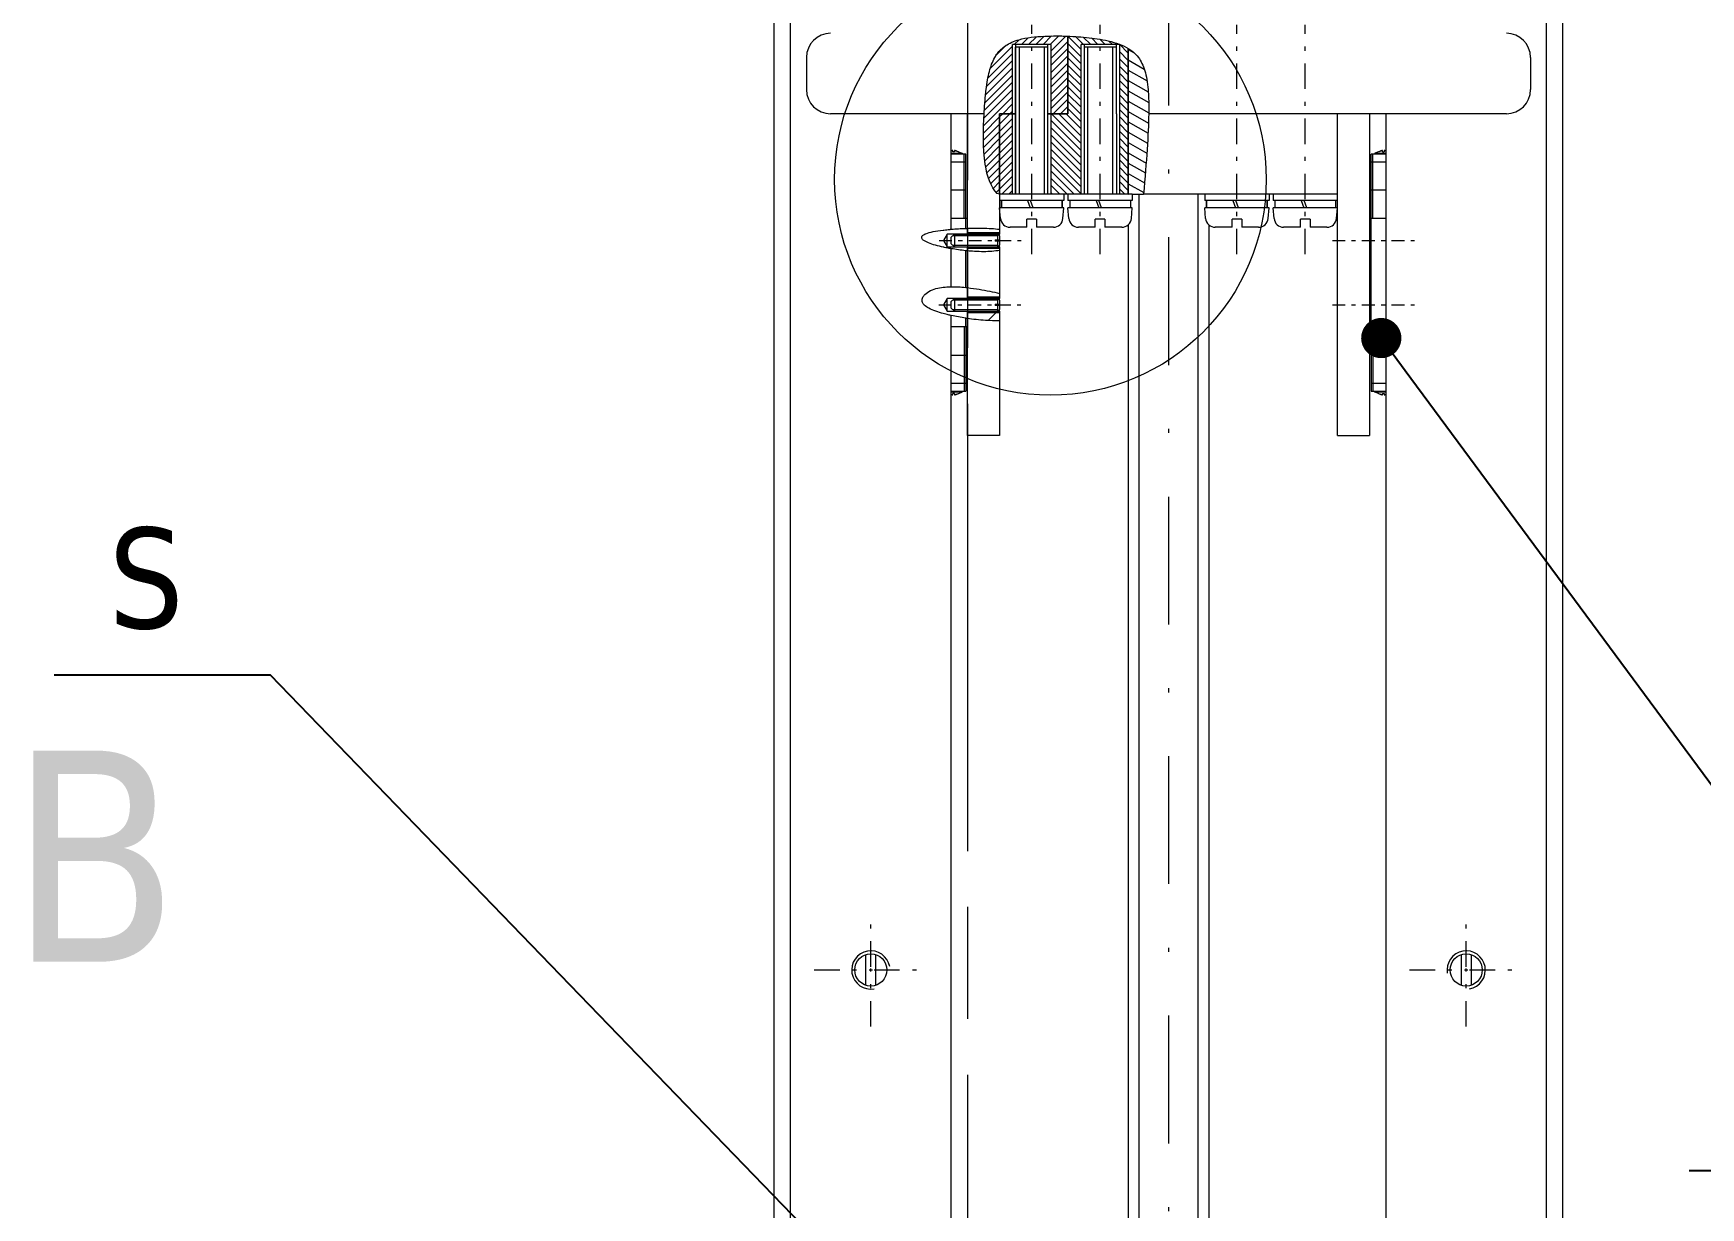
# Model space of a CAD drawing. Header units: millimetres. Extents: x 651 to 8859, y -354 to 894.
# Drawn here: x 2491.29 to 2532.74, y 115.97 to 145.17 of the extents above; entities that cross this region are included whole.
import ezdxf
from ezdxf import colors
from ezdxf.entities.mleader import LeaderData, LeaderLine
from ezdxf.math import Vec2, Vec3

# ---------------------------------------------------------------- set-up
doc = ezdxf.new("R2010")
doc.units = ezdxf.units.MM
doc.linetypes.add('CHAIN', pattern=[0.3543, 0.2362, -0.0295, 0.0591, -0.0295])
doc.linetypes.add('DASHDOT2', pattern=[12.7, 6.35, -3.175, 0, -3.175])
doc.layers.get('0').update_dxf_attribs({"lineweight": 18})
for name, color, linetype, lineweight in [('cienka', 7, 'Continuous', 9), ('Kreskowanie (ISO)', 7, 'Continuous', 9), ('Linia przekroju (ISO)', 7, 'CHAIN', 9), ('Linia przerwania (ISO)', 7, 'Continuous', 9), ('symetria', 7, 'DASHDOT2', 9), ('Widoczne (ISO)', 7, 'Continuous', 18), ('Widoczne wąskie (ISO)', 7, 'Continuous', 9)]:
    doc.layers.add(name, color=color, linetype=linetype, lineweight=lineweight)
doc.styles.get("Standard").update_dxf_attribs({"font": 'tahoma.ttf'})
doc.styles.add('Tekst etykiety (ISO)', font='tahoma.ttf')
doc.dimstyles.new('5', dxfattribs={"dimtxt": 3, "dimasz": 2.5, "dimexe": 0.18, "dimexo": 0.0625, "dimgap": 0.09, "dimtad": 0, "dimtih": 1, "dimtoh": 1, "dimdec": 0, "dimlfac": 5, "dimzin": 0, "dimdsep": 46, "dimtxsty": 'Standard', "dimcen": 0.09, "dimadec": 0, "dimazin": 0, "dimtfac": 1, "dimtdec": 0, "dimtofl": 0, "dimtmove": 0, "dimatfit": 3, "dimfxl": 1, "dimtolj": 1, "dimtzin": 0, "dimarcsym": 0})

# ---------------------------------------------------------------- blocks, each defined once
blk = doc.blocks.new('2dTransPrzekrój1')
at = {"layer": 'Linia przekroju (ISO)', "insert": (729.07, 643.185), "char_height": 5.25, "attachment_point": 7, "style": 'Tekst etykiety (ISO)'}
blk.add_mtext('B', dxfattribs=at)
blk = doc.blocks.new('2dTransPrzekrój3')
at = {"layer": 'Linia przekroju (ISO)', "linetype": 'CHAIN', "ltscale": 47.082718}
blk.add_line((752.897, 757.148), (752.897, 545.89), dxfattribs=at)
blk = doc.blocks.new('*U176')
at = {"layer": 'Widoczne wąskie (ISO)', "color": 0, "linetype": 'DASHDOT2', "ltscale": 0.1, "transparency": 16777216}
blk.add_line((0, -3.58), (0, 2.123), dxfattribs=at)
blk = doc.blocks.new('*U177')
at = {"layer": 'Widoczne wąskie (ISO)', "color": 0, "linetype": 'DASHDOT2', "ltscale": 0.1, "transparency": 16777216}
blk.add_line((0, -3.58), (0, 2.123), dxfattribs=at)
blk = doc.blocks.new('*U178')
at = {"layer": 'Widoczne wąskie (ISO)', "color": 0, "linetype": 'DASHDOT2', "ltscale": 0.1, "transparency": 16777216}
blk.add_line((0, -3.58), (0, 2.123), dxfattribs=at)
blk = doc.blocks.new('*U179')
at = {"layer": 'Widoczne wąskie (ISO)', "color": 0, "linetype": 'DASHDOT2', "ltscale": 0.1, "transparency": 16777216}
blk.add_line((0, -3.58), (0, 2.123), dxfattribs=at)
blk = doc.blocks.new('*U180')
at = {"layer": 'Widoczne wąskie (ISO)', "color": 0, "linetype": 'DASHDOT2', "ltscale": 0.05, "transparency": 16777216}
blk.add_line((-3.537, 0), (-1.498, 0), dxfattribs=at)
blk = doc.blocks.new('*U181')
at = {"layer": 'Widoczne wąskie (ISO)', "color": 0, "linetype": 'DASHDOT2', "ltscale": 0.05, "transparency": 16777216}
blk.add_line((-3.537, 0), (-1.498, 0), dxfattribs=at)
blk = doc.blocks.new('*U182')
at = {"layer": 'Widoczne wąskie (ISO)', "color": 0, "linetype": 'DASHDOT2', "ltscale": 0.05, "transparency": 16777216}
blk.add_line((-3.537, 0), (-1.498, 0), dxfattribs=at)
blk = doc.blocks.new('*U183')
at = {"layer": 'Widoczne wąskie (ISO)', "color": 0, "linetype": 'DASHDOT2', "ltscale": 0.05, "transparency": 16777216}
blk.add_line((-3.537, 0), (-1.498, 0), dxfattribs=at)
blk = doc.blocks.new('_Dot')
at = {"color": 0, "linetype": 'ByBlock', "lineweight": -2}
blk.add_line((-0.5, 0), (-1, 0), dxfattribs=at)
at = {"color": 0, "linetype": 'ByBlock', "const_width": 0.5}
blk.add_lwpolyline([(-0.25, 0, 1), (0.25, 0, 1)], format="xyb", close=True, dxfattribs=at)
blk = doc.blocks.new('*D301')
at = {"layer": 'cienka', "color": 0, "lineweight": -2, "transparency": 16777216}
for p, q in [((2519.575, 206.681), (2569.962, 206.681)), ((2569.782, 204.181), (2569.782, 133.053)), ((2569.782, 58.621), (2569.782, 129.748)), ((2519.574, 56.121), (2569.962, 56.121))]:
    blk.add_line(p, q, dxfattribs=at)
at = {"layer": 'cienka', "color": 0, "transparency": 16777216}
for points in [[(2569.365, 204.181), (2570.198, 204.181), (2569.782, 206.681)], [(2569.365, 58.621), (2570.198, 58.621), (2569.782, 56.121)]]:
    blk.add_solid(points, dxfattribs=at)
at = {"layer": 'Defpoints', "color": 0, "transparency": 16777216}
for p in [(2519.512, 206.681), (2519.512, 56.121), (2569.782, 56.121)]:
    blk.add_point(p, dxfattribs=at)
at = {"layer": 'cienka', "color": 0, "transparency": 16777216, "insert": (2569.782, 131.401), "char_height": 3, "attachment_point": 5}
blk.add_mtext('\\A1;753', dxfattribs=at)
blk = doc.blocks.new('*D303')
at = {"layer": 'cienka', "color": 0, "lineweight": -2, "transparency": 16777216}
for p, q in [((2519.575, 206.681), (2556.664, 206.681)), ((2556.484, 204.181), (2556.484, 158.133)), ((2556.484, 108.781), (2556.484, 154.828)), ((2519.574, 106.281), (2556.664, 106.281))]:
    blk.add_line(p, q, dxfattribs=at)
at = {"layer": 'cienka', "color": 0, "transparency": 16777216}
for points in [[(2556.067, 204.181), (2556.901, 204.181), (2556.484, 206.681)], [(2556.067, 108.781), (2556.901, 108.781), (2556.484, 106.281)]]:
    blk.add_solid(points, dxfattribs=at)
at = {"layer": 'Defpoints', "color": 0, "transparency": 16777216}
for p in [(2519.512, 206.681), (2556.484, 206.681), (2519.512, 106.281)]:
    blk.add_point(p, dxfattribs=at)
at = {"layer": 'cienka', "color": 0, "transparency": 16777216, "insert": (2556.484, 156.481), "char_height": 3, "attachment_point": 5}
blk.add_mtext('\\A1;502', dxfattribs=at)
blk = doc.blocks.new('*U712')
at = {"layer": 'Widoczne wąskie (ISO)', "color": 0, "linetype": 'DASHDOT2', "ltscale": 0.1, "transparency": 16777216}
for p, q in [((0, 0.08164), (0, 1.4082)), ((-1.4082, 0), (-0.08164, 0)), ((0.08164, 0), (1.4082, 0)), ((0, -1.4082), (0, -0.08164))]:
    blk.add_line(p, q, dxfattribs=at)
at = {"layer": 'Widoczne wąskie (ISO)', "color": 0, "linetype": 'Continuous', "ltscale": 0.1, "transparency": 16777216}
for p, q in [((-0.04082, 0), (0.04082, 0)), ((0, -0.04082), (0, 0.04082))]:
    blk.add_line(p, q, dxfattribs=at)
blk = doc.blocks.new('*U714')
at = {"layer": 'Widoczne wąskie (ISO)', "color": 0, "linetype": 'DASHDOT2', "ltscale": 0.1, "transparency": 16777216}
for p, q in [((0, 0.08164), (0, 1.4082)), ((-1.4082, 0), (-0.08164, 0)), ((0.08164, 0), (1.4082, 0)), ((0, -1.4082), (0, -0.08164))]:
    blk.add_line(p, q, dxfattribs=at)
at = {"layer": 'Widoczne wąskie (ISO)', "color": 0, "linetype": 'Continuous', "ltscale": 0.1, "transparency": 16777216}
for p, q in [((-0.04082, 0), (0.04082, 0)), ((0, -0.04082), (0, 0.04082))]:
    blk.add_line(p, q, dxfattribs=at)

msp = doc.modelspace()

# ---------------------------------------------------------------- hatches: boundary and pattern name
at = {"layer": 'cienka'}
h = msp.add_hatch(dxfattribs=at)
h.set_pattern_fill('ANSI31', color=256, scale=0.03, angle=90)
edge = h.paths.add_edge_path()
edge.add_line((2514.672, 107.992), (2514.512, 107.992))
edge.add_line((2514.512, 107.992), (2514.512, 107.42))
edge.add_spline(control_points=[(2514.512, 107.42), (2514.566, 107.433), (2514.619, 107.447), (2514.672, 107.462)], knot_values=[0, 0, 0, 0, 0.082716, 0.082716, 0.082716, 0.082716], degree=3, periodic=0)
edge.add_line((2514.672, 107.462), (2514.672, 107.681))
edge.add_line((2514.672, 107.681), (2514.672, 107.992))
edge = h.paths.add_edge_path(flags=17)
edge.add_spline(control_points=[(2514.512, 109.251), (2514.377, 109.279), (2514.243, 109.304), (2514.112, 109.327)], knot_values=[0.747343, 0.747343, 0.747343, 0.747343, 0.863362, 0.863362, 0.863362, 0.863362], degree=3, periodic=0)
edge.add_spline(control_points=[(2514.112, 109.327), (2514.112, 109.327), (2514.112, 109.327), (2514.112, 109.327), (2514.111, 109.327), (2514.11, 109.327), (2514.108, 109.327), (2514.099, 109.329), (2514.09, 109.33), (2514.064, 109.335), (2514.046, 109.338), (2514.004, 109.344), (2513.979, 109.348), (2513.94, 109.354), (2513.926, 109.356), (2513.912, 109.359)], knot_values=[0.279736, 0.279736, 0.279736, 0.279736, 0.281399, 0.281399, 0.291168, 0.291168, 0.306571, 0.306571, 0.338771, 0.338771, 0.376849, 0.376849, 0.417044, 0.417044, 0.438184, 0.438184, 0.438184, 0.438184], degree=3, periodic=0)
edge.add_spline(control_points=[(2513.912, 109.359), (2513.899, 109.361), (2513.885, 109.362), (2513.872, 109.364)], knot_values=[4.401496, 4.401496, 4.401496, 4.401496, 4.414186, 4.414186, 4.414186, 4.414186], degree=3, periodic=0)
edge.add_line((2513.872, 109.364), (2513.872, 108.701))
edge.add_line((2513.872, 108.701), (2513.872, 108.569))
edge.add_line((2513.872, 108.569), (2514.512, 108.569))
edge.add_line((2514.512, 108.569), (2514.512, 109.251))
edge = h.paths.add_edge_path()
edge.add_spline(control_points=[(2514.672, 109.216), (2514.618, 109.228), (2514.565, 109.24), (2514.512, 109.251)], knot_values=[0.863362, 0.863362, 0.863362, 0.863362, 0.909005, 0.909005, 0.909005, 0.909005], degree=3, periodic=0)
edge.add_line((2514.512, 109.251), (2514.512, 108.569))
edge.add_line((2514.512, 108.569), (2514.672, 108.569))
edge.add_line((2514.672, 108.569), (2514.672, 108.881))
edge.add_line((2514.672, 108.881), (2514.672, 109.216))
edge = h.paths.add_edge_path()
edge.add_spline(control_points=[(2514.512, 205.106), (2514.377, 205.11), (2514.243, 205.114), (2514.112, 205.116)], knot_values=[0.829339, 0.829339, 0.829339, 0.829339, 0.963186, 0.963186, 0.963186, 0.963186], degree=3, periodic=0)
edge.add_line((2514.112, 205.116), (2514.112, 205.116))
edge.add_spline(control_points=[(2514.112, 205.116), (2514.112, 205.116), (2514.112, 205.116), (2514.111, 205.116), (2514.11, 205.116), (2514.105, 205.117), (2514.099, 205.117), (2514.082, 205.117), (2514.066, 205.117), (2514.028, 205.118), (2514.006, 205.118), (2513.959, 205.119), (2513.936, 205.12), (2513.912, 205.12)], knot_values=[0.310894, 0.310894, 0.310894, 0.310894, 0.317653, 0.317653, 0.331456, 0.331456, 0.355261, 0.355261, 0.393605, 0.393605, 0.432755, 0.432755, 0.468384, 0.468384, 0.468384, 0.468384], degree=3, periodic=0)
edge.add_spline(control_points=[(2513.912, 205.12), (2513.899, 205.12), (2513.885, 205.12), (2513.872, 205.121)], knot_values=[7.577913, 7.577913, 7.577913, 7.577913, 7.604351, 7.604351, 7.604351, 7.604351], degree=3, periodic=0)
edge.add_line((2513.872, 205.121), (2513.872, 204.569))
edge.add_line((2513.872, 204.569), (2514.512, 204.569))
edge.add_line((2514.512, 204.569), (2514.512, 205.106))
edge = h.paths.add_edge_path()
edge.add_spline(control_points=[(2514.672, 205.1), (2514.618, 205.102), (2514.565, 205.104), (2514.512, 205.106)], knot_values=[0.963186, 0.963186, 0.963186, 0.963186, 1.015854, 1.015854, 1.015854, 1.015854], degree=3, periodic=0)
edge.add_line((2514.512, 205.106), (2514.512, 204.569))
edge.add_line((2514.512, 204.569), (2514.672, 204.569))
edge.add_line((2514.672, 204.569), (2514.672, 204.881))
edge.add_line((2514.672, 204.881), (2514.672, 205.1))
edge = h.paths.add_edge_path()
edge.add_line((2514.512, 203.992), (2513.872, 203.992))
edge.add_line((2513.872, 203.992), (2513.872, 203.324))
edge.add_spline(control_points=[(2513.872, 203.324), (2513.885, 203.325), (2513.899, 203.326), (2513.912, 203.327)], knot_values=[0.050538, 0.050538, 0.050538, 0.050538, 0.070908, 0.070908, 0.070908, 0.070908], degree=3, periodic=0)
edge.add_spline(control_points=[(2513.912, 203.327), (2513.923, 203.328), (2513.935, 203.329), (2513.97, 203.331), (2513.993, 203.333), (2514.033, 203.336), (2514.05, 203.338), (2514.082, 203.34), (2514.095, 203.342), (2514.106, 203.343), (2514.108, 203.343), (2514.111, 203.343), (2514.112, 203.343), (2514.112, 203.343), (2514.112, 203.343), (2514.112, 203.343)], knot_values=[0.188872, 0.188872, 0.188872, 0.188872, 0.206254, 0.206254, 0.242394, 0.242394, 0.275992, 0.275992, 0.315843, 0.315843, 0.332632, 0.332632, 0.342723, 0.342723, 0.346562, 0.346562, 0.346562, 0.346562], degree=3, periodic=0)
edge.add_spline(control_points=[(2514.112, 203.343), (2514.246, 203.356), (2514.379, 203.372), (2514.512, 203.39)], knot_values=[0.080872, 0.080872, 0.080872, 0.080872, 0.281558, 0.281558, 0.281558, 0.281558], degree=3, periodic=0)
edge.add_line((2514.512, 203.39), (2514.512, 203.992))
edge = h.paths.add_edge_path()
edge.add_line((2514.672, 203.992), (2514.512, 203.992))
edge.add_line((2514.512, 203.992), (2514.512, 203.39))
edge.add_spline(control_points=[(2514.512, 203.39), (2514.565, 203.398), (2514.619, 203.406), (2514.672, 203.414)], knot_values=[0, 0, 0, 0, 0.080872, 0.080872, 0.080872, 0.080872], degree=3, periodic=0)
edge.add_line((2514.672, 203.414), (2514.672, 203.681))
edge.add_line((2514.672, 203.681), (2514.672, 203.992))
at = {"layer": 'Kreskowanie (ISO)'}
h = msp.add_hatch(dxfattribs=at)
h.set_pattern_fill('ANSI31', color=256, scale=0.04, style=0)
edge = h.paths.add_edge_path()
edge.add_spline(control_points=[(2515.249, 141.188), (2515.093, 141.355), (2515.003, 141.604), (2514.896, 142.302), (2514.907, 142.803), (2514.928, 143.167)], knot_values=[0, 0, 0, 0, 1.320387, 1.320387, 2.982793, 2.982793, 2.982793, 2.982793], degree=3, periodic=0)
edge.add_spline(control_points=[(2514.928, 143.167), (2514.928, 143.167), (2514.928, 143.167), (2514.928, 143.168), (2514.928, 143.17), (2514.928, 143.177), (2514.929, 143.185), (2514.931, 143.218), (2514.933, 143.252), (2514.939, 143.341), (2514.943, 143.394), (2514.952, 143.504), (2514.957, 143.558), (2514.967, 143.664), (2514.973, 143.715), (2514.979, 143.767)], knot_values=[0.514227, 0.514227, 0.514227, 0.514227, 0.531952, 0.531952, 0.563668, 0.563668, 0.624805, 0.624805, 0.750389, 0.750389, 0.865582, 0.865582, 0.957264, 0.957264, 1.035519, 1.035519, 1.035519, 1.035519], degree=3, periodic=0)
edge.add_spline(control_points=[(2514.979, 143.767), (2515, 143.939), (2515.025, 144.088), (2515.091, 144.341), (2515.133, 144.46), (2515.194, 144.567)], knot_values=[0, 0, 0, 0, 0.261613, 0.261613, 0.502326, 0.502326, 0.502326, 0.502326], degree=3, periodic=0)
edge.add_spline(control_points=[(2515.194, 144.567), (2515.212, 144.599), (2515.232, 144.63), (2515.309, 144.734), (2515.377, 144.803), (2515.555, 144.922), (2515.663, 144.972), (2515.984, 145.06), (2516.198, 145.085), (2516.535, 145.1), (2516.631, 145.102), (2516.736, 145.102), (2516.747, 145.102), (2516.769, 145.101), (2516.78, 145.101), (2516.813, 145.101), (2516.835, 145.101), (2516.903, 145.1), (2516.948, 145.099), (2516.999, 145.097), (2517.005, 145.097), (2517.012, 145.096)], knot_values=[0, 0, 0, 0, 0.057082, 0.057082, 0.197821, 0.197821, 0.342183, 0.342183, 0.537763, 0.537763, 0.61496, 0.61496, 0.623969, 0.623969, 0.633038, 0.633038, 0.651329, 0.651329, 0.688433, 0.688433, 0.693816, 0.693816, 0.693816, 0.693816], degree=3, periodic=0)
edge.add_line((2517.012, 145.096), (2517.012, 143.167))
edge.add_line((2517.012, 143.167), (2516.588, 143.167))
edge.add_line((2516.588, 143.167), (2516.588, 144.887))
edge.add_line((2516.588, 144.887), (2515.636, 144.887))
edge.add_line((2515.636, 144.887), (2515.636, 143.167))
edge.add_line((2515.636, 143.167), (2515.312, 143.167))
edge.add_line((2515.312, 143.167), (2515.312, 141.167))
edge.add_line((2515.312, 141.167), (2515.249, 141.188))
h = msp.add_hatch(dxfattribs=at)
h.set_pattern_fill('ANSI31', color=256, scale=0.04, angle=90, style=0)
edge = h.paths.add_edge_path()
edge.add_spline(control_points=[(2517.012, 145.096), (2517.097, 145.093), (2517.182, 145.089), (2517.444, 145.07), (2517.632, 145.051), (2517.988, 144.989), (2518.181, 144.943), (2518.405, 144.847), (2518.46, 144.82), (2518.512, 144.788)], knot_values=[0.693816, 0.693816, 0.693816, 0.693816, 0.763929, 0.763929, 0.912785, 0.912785, 1.063201, 1.063201, 1.112108, 1.112108, 1.112108, 1.112108], degree=3, periodic=0)
edge.add_line((2518.512, 144.788), (2518.512, 144.788))
edge.add_line((2518.512, 144.788), (2518.512, 141.167))
edge.add_line((2518.512, 141.167), (2518.293, 141.167))
edge.add_line((2518.293, 141.167), (2518.293, 144.887))
edge.add_line((2518.293, 144.887), (2517.341, 144.887))
edge.add_line((2517.341, 144.887), (2517.341, 141.167))
edge.add_line((2517.341, 141.167), (2517.012, 141.167))
edge.add_line((2517.012, 141.167), (2516.912, 141.167))
edge.add_line((2516.912, 141.167), (2516.588, 141.167))
edge.add_line((2516.588, 141.167), (2516.588, 143.167))
edge.add_line((2516.588, 143.167), (2517.012, 143.167))
edge.add_line((2517.012, 143.167), (2517.012, 145.096))
h = msp.add_hatch(dxfattribs=at)
h.set_pattern_fill('ANSI31', color=256, scale=0.07, angle=105.000246, style=0)
edge = h.paths.add_edge_path()
edge.add_line((2518.612, 141.167), (2518.512, 141.167))
edge.add_line((2518.512, 141.167), (2518.512, 144.788))
edge.add_spline(control_points=[(2518.512, 144.788), (2518.534, 144.775), (2518.555, 144.761), (2518.67, 144.679), (2518.726, 144.615), (2518.762, 144.567)], knot_values=[1.112113, 1.112113, 1.112113, 1.112113, 1.132622, 1.132622, 1.224256, 1.224256, 1.224256, 1.224256], degree=3, periodic=0)
edge.add_spline(control_points=[(2518.762, 144.567), (2518.83, 144.477), (2518.883, 144.37), (2518.965, 144.1), (2518.99, 143.943), (2519.005, 143.767)], knot_values=[0, 0, 0, 0, 0.169118, 0.169118, 0.346457, 0.346457, 0.346457, 0.346457], degree=3, periodic=0)
edge.add_spline(control_points=[(2519.005, 143.767), (2519.011, 143.689), (2519.015, 143.613), (2519.02, 143.471), (2519.021, 143.406), (2519.022, 143.296), (2519.021, 143.251), (2519.021, 143.201), (2519.021, 143.187), (2519.02, 143.173), (2519.02, 143.169), (2519.02, 143.167), (2519.02, 143.167), (2519.02, 143.167)], knot_values=[0, 0, 0, 0, 0.116146, 0.116146, 0.230422, 0.230422, 0.346173, 0.346173, 0.413406, 0.413406, 0.454534, 0.454534, 0.472969, 0.472969, 0.472969, 0.472969], degree=3, periodic=0)
edge.add_spline(control_points=[(2519.02, 143.167), (2519.013, 142.655), (2518.963, 141.986), (2518.892, 141.167)], knot_values=[0, 0, 0, 0, 0.767448, 0.767448, 0.767448, 0.767448], degree=3, periodic=0)
edge.add_line((2518.892, 141.167), (2518.612, 141.167))
h = msp.add_hatch(dxfattribs=at)
h.set_pattern_fill('ANSI31', color=256, scale=0.04, style=0)
h.paths.add_polyline_path([(2515.636, 141.167), (2515.312, 141.167), (2515.312, 143.167), (2515.636, 143.167)])
h = msp.add_hatch(dxfattribs=at)
h.set_pattern_fill('ANSI31', color=256, scale=25.4, style=0)
h.set_pattern_definition([(45, (1761.6154, -521.0996), (-2.245064, 2.245064), [])])
edge = h.paths.add_edge_path()
edge.add_line((2514.512, 138.257), (2515.312, 138.257))
edge.add_line((2515.312, 138.257), (2515.312, 138.2))
edge.add_ellipse((2515.312, 138.109), major_axis=(-0.0914, 0), ratio=1, start_angle=270, end_angle=450)
edge.add_spline(control_points=[(2515.312, 138.017), (2515.192, 138.017), (2515.075, 138.022), (2514.801, 138.04), (2514.649, 138.058), (2514.512, 138.078)], knot_values=[0, 0, 0, 0, 0.179629, 0.179629, 0.43571, 0.43571, 0.43571, 0.43571], degree=3, periodic=0)
edge.add_line((2514.512, 138.078), (2514.512, 138.219))
edge.add_line((2514.512, 138.219), (2514.512, 138.257))

# ---------------------------------------------------------------- linework, layer by layer
at = {"layer": 'Linia przerwania (ISO)'}
for p, q in [((2515.312, 141.167), (2515.249, 141.188)), ((2518.612, 141.167), (2518.892, 141.167))]:
    msp.add_line(p, q, dxfattribs=at)
for points, knots in [([(2515.194, 144.567), (2515.212, 144.599), (2515.232, 144.63), (2515.309, 144.734), (2515.377, 144.803), (2515.555, 144.922), (2515.663, 144.972), (2515.984, 145.06), (2516.198, 145.085), (2516.535, 145.1), (2516.631, 145.102), (2516.736, 145.102), (2516.747, 145.102), (2516.769, 145.101), (2516.78, 145.101), (2516.813, 145.101), (2516.835, 145.101), (2516.903, 145.1), (2516.948, 145.099), (2517.084, 145.094), (2517.176, 145.089), (2517.444, 145.07), (2517.632, 145.051), (2517.988, 144.989), (2518.181, 144.943), (2518.428, 144.837), (2518.506, 144.797), (2518.67, 144.679), (2518.726, 144.615), (2518.762, 144.567)], [0, 0, 0, 0, 0.057082, 0.057082, 0.197821, 0.197821, 0.342183, 0.342183, 0.537763, 0.537763, 0.61496, 0.61496, 0.623969, 0.623969, 0.633038, 0.633038, 0.651329, 0.651329, 0.688433, 0.688433, 0.763929, 0.763929, 0.912785, 0.912785, 1.063201, 1.063201, 1.132622, 1.132622, 1.224256, 1.224256, 1.224256, 1.224256]), ([(2514.979, 143.767), (2515, 143.939), (2515.025, 144.088), (2515.091, 144.341), (2515.133, 144.46), (2515.194, 144.567)], [0, 0, 0, 0, 0.2616128, 0.2616128, 0.5023262, 0.5023262, 0.5023262, 0.5023262]), ([(2518.762, 144.567), (2518.83, 144.477), (2518.883, 144.37), (2518.965, 144.1), (2518.99, 143.943), (2519.005, 143.767)], [0, 0, 0, 0, 0.1691178, 0.1691178, 0.3464574, 0.3464574, 0.3464574, 0.3464574]), ([(2514.928, 143.167), (2514.928, 143.167), (2514.928, 143.167), (2514.928, 143.168), (2514.928, 143.17), (2514.928, 143.177), (2514.929, 143.185), (2514.931, 143.218), (2514.933, 143.252), (2514.939, 143.341), (2514.943, 143.394), (2514.952, 143.504), (2514.957, 143.558), (2514.967, 143.664), (2514.973, 143.715), (2514.979, 143.767)], [0.5142268, 0.5142268, 0.5142268, 0.5142268, 0.5319524, 0.5319524, 0.5636679, 0.5636679, 0.6248048, 0.6248048, 0.7503889, 0.7503889, 0.8655819, 0.8655819, 0.9572639, 0.9572639, 1.0355187, 1.0355187, 1.0355187, 1.0355187]), ([(2519.005, 143.767), (2519.011, 143.689), (2519.015, 143.613), (2519.02, 143.471), (2519.021, 143.406), (2519.022, 143.296), (2519.021, 143.251), (2519.021, 143.201), (2519.021, 143.187), (2519.02, 143.173), (2519.02, 143.169), (2519.02, 143.167), (2519.02, 143.167), (2519.02, 143.167)], [0, 0, 0, 0, 0.1161461, 0.1161461, 0.230422, 0.230422, 0.3461729, 0.3461729, 0.4134061, 0.4134061, 0.4545339, 0.4545339, 0.4729689, 0.4729689, 0.4729689, 0.4729689]), ([(2515.249, 141.188), (2515.093, 141.355), (2515.003, 141.604), (2514.896, 142.302), (2514.907, 142.803), (2514.928, 143.167)], [0, 0, 0, 0, 1.320387, 1.320387, 2.982793, 2.982793, 2.982793, 2.982793]), ([(2513.912, 139.851), (2513.79, 139.878), (2513.649, 139.914), (2513.501, 139.974), (2513.451, 139.998), (2513.405, 140.037), (2513.394, 140.048), (2513.382, 140.068), (2513.379, 140.076), (2513.376, 140.091), (2513.376, 140.098), (2513.38, 140.112), (2513.383, 140.119), (2513.393, 140.134), (2513.401, 140.142), (2513.429, 140.164), (2513.454, 140.176), (2513.574, 140.225), (2513.729, 140.253), (2513.912, 140.275)], [0.0471977, 0.0471977, 0.0471977, 0.0471977, 0.2100714, 0.2100714, 0.2741386, 0.2741386, 0.2949051, 0.2949051, 0.3072688, 0.3072688, 0.3170705, 0.3170705, 0.3274655, 0.3274655, 0.343325, 0.343325, 0.3773549, 0.3773549, 0.5080249, 0.5080249, 0.5080249, 0.5080249]), ([(2513.912, 140.275), (2513.917, 140.276), (2513.922, 140.277), (2513.953, 140.28), (2513.979, 140.283), (2514.025, 140.288), (2514.045, 140.29), (2514.076, 140.293), (2514.087, 140.294), (2514.103, 140.295), (2514.108, 140.295), (2514.111, 140.296), (2514.111, 140.296), (2514.112, 140.296), (2514.112, 140.296), (2514.112, 140.296), (2514.112, 140.296), (2514.112, 140.296)], [0.2808696, 0.2808696, 0.2808696, 0.2808696, 0.2884822, 0.2884822, 0.3282684, 0.3282684, 0.3663327, 0.3663327, 0.3976237, 0.3976237, 0.4265069, 0.4265069, 0.4326895, 0.4326895, 0.436587, 0.436587, 0.4387762, 0.4387762, 0.4387762, 0.4387762]), ([(2514.512, 140.32), (2514.634, 140.324), (2514.761, 140.326), (2514.96, 140.322), (2515.037, 140.319), (2515.182, 140.31), (2515.251, 140.304), (2515.312, 140.295)], [0.0508417, 0.0508417, 0.0508417, 0.0508417, 0.2357695, 0.2357695, 0.3521713, 0.3521713, 0.4667229, 0.4667229, 0.4667229, 0.4667229]), ([(2514.112, 139.813), (2514.112, 139.813), (2514.112, 139.813), (2514.112, 139.813), (2514.112, 139.813), (2514.112, 139.813), (2514.112, 139.813), (2514.111, 139.813), (2514.109, 139.813), (2514.104, 139.814), (2514.1, 139.815), (2514.085, 139.817), (2514.075, 139.819), (2514.047, 139.824), (2514.03, 139.827), (2513.991, 139.835), (2513.969, 139.84), (2513.934, 139.847), (2513.923, 139.849), (2513.912, 139.851)], [0.1887194, 0.1887194, 0.1887194, 0.1887194, 0.1893142, 0.1893142, 0.1921125, 0.1921125, 0.1965463, 0.1965463, 0.2104979, 0.2104979, 0.2318921, 0.2318921, 0.2614549, 0.2614549, 0.2945229, 0.2945229, 0.3304473, 0.3304473, 0.3476589, 0.3476589, 0.3476589, 0.3476589]), ([(2515.312, 139.771), (2515.256, 139.76), (2515.192, 139.751), (2515.056, 139.741), (2514.99, 139.738), (2514.843, 139.737), (2514.763, 139.74), (2514.627, 139.748), (2514.569, 139.753), (2514.512, 139.758)], [0, 0, 0, 0, 0.1189806, 0.1189806, 0.2205012, 0.2205012, 0.3402435, 0.3402435, 0.4341871, 0.4341871, 0.4341871, 0.4341871]), ([(2513.912, 138.201), (2513.795, 138.233), (2513.657, 138.277), (2513.512, 138.355), (2513.471, 138.382), (2513.423, 138.431), (2513.407, 138.453), (2513.389, 138.494), (2513.385, 138.512), (2513.385, 138.55), (2513.389, 138.569), (2513.406, 138.614), (2513.423, 138.637), (2513.462, 138.684), (2513.501, 138.718), (2513.611, 138.781), (2513.671, 138.803), (2513.789, 138.835), (2513.851, 138.846), (2513.912, 138.854)], [0.0470831, 0.0470831, 0.0470831, 0.0470831, 0.2018603, 0.2018603, 0.2666218, 0.2666218, 0.3051998, 0.3051998, 0.3334846, 0.3334846, 0.3617797, 0.3617797, 0.4056407, 0.4056407, 0.4870305, 0.4870305, 0.5652566, 0.5652566, 0.6417493, 0.6417493, 0.6417493, 0.6417493]), ([(2513.912, 138.854), (2513.916, 138.854), (2513.921, 138.855), (2513.951, 138.858), (2513.977, 138.86), (2514.023, 138.864), (2514.043, 138.864), (2514.074, 138.866), (2514.086, 138.866), (2514.102, 138.866), (2514.108, 138.866), (2514.111, 138.866), (2514.111, 138.866), (2514.112, 138.866), (2514.112, 138.866), (2514.112, 138.866), (2514.112, 138.866), (2514.112, 138.866)], [0.2785701, 0.2785701, 0.2785701, 0.2785701, 0.2852806, 0.2852806, 0.3245413, 0.3245413, 0.3622133, 0.3622133, 0.3939791, 0.3939791, 0.4227204, 0.4227204, 0.4295447, 0.4295447, 0.4339711, 0.4339711, 0.4363104, 0.4363104, 0.4363104, 0.4363104]), ([(2514.512, 138.845), (2514.616, 138.833), (2514.715, 138.819), (2514.984, 138.774), (2515.16, 138.737), (2515.312, 138.701)], [0.0552014, 0.0552014, 0.0552014, 0.0552014, 0.2293605, 0.2293605, 0.5900238, 0.5900238, 0.5900238, 0.5900238]), ([(2514.112, 138.152), (2514.112, 138.152), (2514.112, 138.152), (2514.112, 138.152), (2514.112, 138.152), (2514.112, 138.152), (2514.112, 138.152), (2514.111, 138.152), (2514.11, 138.152), (2514.104, 138.153), (2514.094, 138.156), (2514.068, 138.162), (2514.054, 138.165), (2514.021, 138.173), (2514.001, 138.178), (2513.958, 138.189), (2513.935, 138.195), (2513.912, 138.201)], [0.1871986, 0.1871986, 0.1871986, 0.1871986, 0.1876777, 0.1876777, 0.1901518, 0.1901518, 0.1940355, 0.1940355, 0.2060122, 0.2060122, 0.2453327, 0.2453327, 0.2767837, 0.2767837, 0.3115504, 0.3115504, 0.3472011, 0.3472011, 0.3472011, 0.3472011]), ([(2515.312, 138.017), (2515.192, 138.017), (2515.075, 138.022), (2514.801, 138.04), (2514.649, 138.058), (2514.512, 138.078)], [0, 0, 0, 0, 0.1796292, 0.1796292, 0.4357098, 0.4357098, 0.4357098, 0.4357098])]:
    msp.add_open_spline(points, degree=3, knots=knots, dxfattribs=at)
for points in [[(2519.02, 143.167), (2519.013, 142.655), (2518.963, 141.986), (2518.892, 141.167)], [(2514.112, 140.296), (2514.228, 140.306), (2514.35, 140.313), (2514.472, 140.318)], [(2514.472, 140.318), (2514.485, 140.319), (2514.499, 140.319), (2514.512, 140.32)], [(2514.472, 139.762), (2514.351, 139.775), (2514.228, 139.792), (2514.112, 139.813)], [(2514.512, 139.758), (2514.499, 139.76), (2514.485, 139.761), (2514.472, 139.762)], [(2514.112, 138.866), (2514.224, 138.868), (2514.344, 138.862), (2514.472, 138.849)], [(2514.472, 138.849), (2514.485, 138.848), (2514.499, 138.846), (2514.512, 138.845)], [(2514.472, 138.084), (2514.347, 138.103), (2514.225, 138.126), (2514.112, 138.151)], [(2514.512, 138.078), (2514.499, 138.08), (2514.485, 138.082), (2514.472, 138.084)]]:
    msp.add_open_spline(points, degree=3, dxfattribs=at)
at = {"layer": 'symetria', "ltscale": 0.5}
msp.add_line((2519.512, 211.046), (2519.516, 48.008), dxfattribs=at)
at = {"layer": 'Widoczne (ISO)'}
for p, q in [((2509.712, 106.281), (2509.712, 206.681)), ((2510.112, 106.281), (2510.112, 206.681)), ((2528.912, 106.281), (2528.912, 206.681)), ((2529.312, 106.281), (2529.312, 206.681)), ((2528.912, 107.081), (2528.912, 155.881)), ((2517.012, 143.167), (2517.012, 145.096)), ((2517.012, 145.096), (2517.012, 143.167)), ((2516.588, 144.887), (2515.636, 144.887)), ((2515.712, 144.887), (2515.712, 143.167)), ((2516.512, 144.887), (2515.712, 144.887)), ((2516.512, 144.827), (2515.712, 144.827)), ((2515.712, 141.167), (2515.712, 144.827)), ((2516.512, 143.167), (2516.512, 144.887)), ((2516.512, 141.167), (2516.512, 144.827)), ((2518.293, 144.887), (2517.341, 144.887)), ((2517.417, 144.887), (2517.417, 143.167)), ((2518.217, 144.887), (2517.417, 144.887)), ((2518.212, 144.827), (2517.417, 144.827)), ((2518.212, 144.827), (2518.217, 144.827)), ((2518.217, 143.167), (2518.217, 144.887)), ((2518.512, 141.167), (2518.512, 144.788)), ((2518.512, 144.788), (2518.512, 141.167)), ((2510.512, 144.567), (2510.512, 143.767)), ((2528.512, 144.567), (2528.512, 143.767)), ((2514.928, 143.167), (2511.112, 143.167)), ((2514.112, 140.296), (2514.112, 143.167)), ((2514.512, 140.32), (2514.512, 143.167)), ((2515.312, 141.167), (2515.312, 143.167)), ((2515.312, 143.167), (2515.712, 143.167)), ((2515.312, 143.167), (2515.312, 141.167)), ((2515.712, 143.167), (2515.312, 143.167)), ((2515.712, 143.167), (2515.712, 141.167)), ((2516.512, 143.167), (2517.012, 143.167)), ((2516.512, 141.167), (2516.512, 143.167)), ((2517.012, 143.167), (2516.512, 143.167)), ((2517.417, 143.167), (2517.412, 141.167)), ((2518.217, 143.167), (2518.217, 141.167)), ((2527.912, 143.167), (2519.02, 143.167)), ((2523.712, 135.167), (2523.712, 143.167)), ((2524.512, 143.167), (2524.512, 135.167)), ((2524.912, 143.167), (2524.912, 107.081)), ((2514.112, 142.187), (2514.381, 142.187)), ((2514.432, 142.167), (2514.112, 142.167)), ((2514.148, 142.22), (2514.148, 142.254)), ((2514.196, 142.254), (2514.196, 142.22)), ((2514.292, 142.221), (2514.292, 142.22)), ((2514.292, 142.221), (2514.381, 142.187)), ((2514.381, 142.187), (2514.383, 142.167)), ((2514.472, 142.167), (2514.432, 142.167)), ((2514.432, 141.967), (2514.432, 142.167)), ((2514.472, 141.967), (2514.472, 142.167)), ((2524.552, 141.967), (2524.552, 142.167)), ((2524.592, 142.167), (2524.552, 142.167)), ((2524.912, 142.167), (2524.592, 142.167)), ((2524.592, 141.967), (2524.592, 142.167)), ((2524.642, 142.187), (2524.641, 142.167)), ((2524.732, 142.221), (2524.642, 142.187)), ((2524.642, 142.187), (2524.912, 142.187)), ((2524.732, 142.22), (2524.732, 142.221)), ((2524.828, 142.22), (2524.828, 142.254)), ((2524.876, 142.254), (2524.876, 142.22)), ((2514.432, 141.967), (2514.112, 141.967)), ((2514.472, 141.967), (2514.432, 141.967)), ((2514.432, 141.267), (2514.432, 141.967)), ((2514.472, 141.267), (2514.472, 141.967)), ((2524.592, 141.967), (2524.552, 141.967)), ((2524.552, 141.267), (2524.552, 141.967)), ((2524.592, 141.267), (2524.592, 141.967)), ((2524.912, 141.967), (2524.592, 141.967)), ((2514.432, 141.267), (2514.112, 141.267)), ((2514.431, 140.567), (2514.431, 141.267)), ((2514.472, 141.267), (2514.432, 141.267)), ((2514.471, 140.567), (2514.471, 141.267)), ((2515.312, 141.167), (2515.312, 140.295)), ((2516.912, 141.167), (2515.312, 141.167)), ((2516.912, 141.007), (2515.312, 141.007)), ((2515.357, 141.007), (2515.357, 140.827)), ((2515.357, 140.827), (2515.357, 141.007)), ((2516.01, 141.007), (2516.076, 140.827)), ((2516.148, 140.827), (2516.082, 141.007)), ((2516.867, 141.007), (2516.867, 140.827)), ((2516.867, 140.827), (2516.867, 141.007)), ((2517.012, 141.167), (2516.912, 141.167)), ((2516.912, 141.167), (2516.912, 141.007)), ((2518.612, 141.167), (2517.012, 141.167)), ((2517.012, 141.167), (2517.012, 141.007)), ((2518.612, 141.007), (2517.012, 141.007)), ((2517.057, 141.007), (2517.057, 140.827)), ((2517.71, 141.007), (2517.776, 140.827)), ((2517.848, 140.827), (2517.782, 141.007)), ((2518.567, 141.007), (2518.567, 140.827)), ((2518.612, 141.167), (2518.612, 141.007)), ((2523.712, 141.167), (2518.892, 141.167)), ((2520.412, 141.167), (2520.412, 141.007)), ((2522.012, 141.007), (2520.412, 141.007)), ((2520.457, 141.007), (2520.457, 140.827)), ((2520.457, 141.007), (2520.457, 140.827)), ((2520.457, 140.827), (2520.457, 141.007)), ((2521.11, 141.007), (2521.176, 140.827)), ((2521.248, 140.827), (2521.182, 141.007)), ((2521.967, 141.007), (2521.967, 140.827)), ((2521.967, 141.007), (2521.967, 140.827)), ((2521.967, 140.827), (2521.967, 141.007)), ((2522.012, 141.167), (2522.012, 141.007)), ((2522.112, 141.167), (2522.112, 141.007)), ((2523.712, 141.007), (2522.112, 141.007)), ((2522.157, 141.007), (2522.157, 140.827)), ((2522.157, 141.007), (2522.157, 140.827)), ((2522.81, 141.007), (2522.876, 140.827)), ((2522.948, 140.827), (2522.882, 141.007)), ((2523.667, 141.007), (2523.667, 140.827)), ((2523.667, 141.007), (2523.667, 140.827)), ((2524.592, 141.267), (2524.552, 141.267)), ((2524.553, 140.567), (2524.553, 141.267)), ((2524.912, 141.267), (2524.592, 141.267)), ((2524.593, 140.567), (2524.593, 141.267)), ((2514.472, 140.567), (2514.112, 140.567)), ((2514.472, 140.318), (2514.472, 140.567)), ((2514.512, 140.567), (2514.472, 140.567)), ((2516.912, 140.827), (2515.312, 140.827)), ((2515.335, 140.566), (2515.312, 140.827)), ((2515.992, 140.347), (2515.992, 140.547)), ((2516.232, 140.547), (2515.992, 140.547)), ((2516.232, 140.547), (2516.232, 140.347)), ((2516.889, 140.566), (2516.912, 140.827)), ((2518.612, 140.827), (2517.012, 140.827)), ((2517.035, 140.566), (2517.012, 140.827)), ((2517.692, 140.347), (2517.692, 140.547)), ((2517.932, 140.547), (2517.692, 140.547)), ((2517.932, 140.547), (2517.932, 140.347)), ((2518.589, 140.566), (2518.612, 140.827)), ((2522.012, 140.827), (2520.412, 140.827)), ((2520.435, 140.566), (2520.412, 140.827)), ((2521.092, 140.347), (2521.092, 140.547)), ((2521.332, 140.547), (2521.092, 140.547)), ((2521.332, 140.547), (2521.332, 140.347)), ((2521.989, 140.566), (2522.012, 140.827)), ((2523.712, 140.827), (2522.112, 140.827)), ((2522.135, 140.566), (2522.112, 140.827)), ((2522.792, 140.347), (2522.792, 140.547)), ((2523.032, 140.547), (2522.792, 140.547)), ((2523.032, 140.547), (2523.032, 140.347)), ((2523.689, 140.566), (2523.712, 140.827)), ((2524.552, 140.567), (2524.512, 140.567)), ((2524.912, 140.567), (2524.552, 140.567)), ((2524.552, 137.867), (2524.552, 140.567)), ((2514.012, 140.177), (2513.916, 140.017)), ((2514.512, 140.177), (2514.012, 140.177)), ((2514.012, 139.857), (2514.012, 140.177)), ((2514.112, 140.097), (2514.192, 140.177)), ((2514.112, 139.937), (2514.112, 140.097)), ((2514.192, 140.177), (2514.192, 139.857)), ((2514.192, 140.177), (2515.269, 140.177)), ((2514.512, 140.177), (2514.512, 140.32)), ((2514.512, 140.32), (2514.512, 140.177)), ((2515.312, 140.177), (2514.512, 140.177)), ((2515.269, 140.037), (2515.269, 140.177)), ((2515.312, 140.134), (2515.269, 140.177)), ((2515.312, 140.295), (2515.312, 140.177)), ((2515.312, 140.134), (2515.312, 140.177)), ((2515.312, 140.134), (2515.312, 140.037)), ((2515.992, 140.347), (2515.574, 140.347)), ((2516.65, 140.347), (2516.232, 140.347)), ((2517.692, 140.347), (2517.274, 140.347)), ((2518.35, 140.347), (2517.932, 140.347)), ((2518.512, 140.409), (2518.512, 107.081)), ((2520.512, 140.409), (2520.512, 107.081)), ((2521.092, 140.347), (2520.674, 140.347)), ((2521.75, 140.347), (2521.332, 140.347)), ((2522.792, 140.347), (2522.374, 140.347)), ((2523.45, 140.347), (2523.032, 140.347)), ((2513.916, 140.017), (2514.012, 139.857)), ((2514.012, 139.857), (2514.512, 139.857)), ((2514.112, 139.937), (2514.192, 139.857)), ((2514.112, 138.866), (2514.112, 139.813)), ((2514.192, 139.857), (2515.269, 139.857)), ((2514.472, 138.849), (2514.472, 139.762)), ((2514.512, 139.857), (2515.312, 139.857)), ((2514.512, 139.758), (2514.512, 139.857)), ((2514.512, 139.857), (2514.512, 139.758)), ((2514.512, 138.845), (2514.512, 139.758)), ((2515.2, 140.037), (2515.2, 139.997)), ((2515.2, 140.037), (2515.269, 140.037)), ((2515.269, 139.997), (2515.2, 139.997)), ((2515.269, 139.857), (2515.269, 139.997)), ((2515.312, 139.9), (2515.269, 139.857)), ((2515.312, 139.997), (2515.312, 140.037)), ((2515.312, 139.997), (2515.312, 139.9)), ((2515.312, 139.857), (2515.312, 139.9)), ((2515.312, 139.857), (2515.312, 139.771)), ((2515.312, 139.771), (2515.312, 138.701)), ((2514.012, 138.577), (2513.916, 138.417)), ((2514.512, 138.577), (2514.012, 138.577)), ((2514.012, 138.257), (2514.012, 138.577)), ((2514.112, 138.497), (2514.192, 138.577)), ((2514.112, 138.337), (2514.112, 138.497)), ((2514.192, 138.577), (2514.192, 138.257)), ((2514.192, 138.577), (2515.269, 138.577)), ((2514.512, 138.577), (2514.512, 138.845)), ((2514.512, 138.845), (2514.512, 138.577)), ((2515.312, 138.577), (2514.512, 138.577)), ((2515.2, 138.437), (2515.2, 138.397)), ((2515.2, 138.437), (2515.269, 138.437)), ((2515.269, 138.437), (2515.269, 138.577)), ((2515.312, 138.534), (2515.269, 138.577)), ((2515.312, 138.701), (2515.312, 138.577)), ((2515.312, 138.534), (2515.312, 138.577)), ((2515.312, 138.534), (2515.312, 138.437)), ((2515.312, 138.397), (2515.312, 138.437)), ((2513.916, 138.417), (2514.012, 138.257)), ((2514.012, 138.257), (2514.512, 138.257)), ((2514.112, 138.337), (2514.192, 138.257)), ((2514.112, 109.327), (2514.112, 138.152)), ((2514.192, 138.257), (2515.269, 138.257)), ((2514.472, 137.867), (2514.472, 138.084)), ((2514.512, 138.257), (2515.312, 138.257)), ((2514.512, 138.078), (2514.512, 138.257)), ((2514.512, 138.257), (2514.512, 138.078)), ((2514.512, 135.167), (2514.512, 138.078)), ((2515.269, 138.397), (2515.2, 138.397)), ((2515.269, 138.257), (2515.269, 138.397)), ((2515.312, 138.3), (2515.269, 138.257)), ((2515.312, 138.397), (2515.312, 138.3)), ((2515.312, 138.257), (2515.312, 138.3)), ((2515.312, 138.257), (2515.312, 138.2)), ((2515.312, 138.2), (2515.312, 138.017)), ((2514.472, 137.867), (2514.112, 137.867)), ((2514.431, 137.867), (2514.431, 137.167)), ((2514.471, 137.867), (2514.471, 137.167)), ((2514.512, 137.867), (2514.472, 137.867)), ((2515.312, 138.017), (2515.312, 135.167)), ((2524.552, 137.867), (2524.512, 137.867)), ((2524.912, 137.867), (2524.552, 137.867)), ((2524.553, 137.867), (2524.553, 137.167)), ((2524.593, 137.867), (2524.593, 137.167)), ((2514.112, 137.167), (2514.432, 137.167)), ((2514.432, 137.167), (2514.472, 137.167)), ((2514.432, 137.167), (2514.432, 136.467)), ((2514.472, 137.167), (2514.472, 136.467)), ((2524.552, 137.167), (2524.592, 137.167)), ((2524.552, 137.167), (2524.552, 136.467)), ((2524.592, 137.167), (2524.912, 137.167)), ((2524.592, 137.167), (2524.592, 136.467)), ((2514.112, 136.467), (2514.432, 136.467)), ((2514.432, 136.467), (2514.432, 136.267)), ((2514.432, 136.467), (2514.472, 136.467)), ((2514.472, 136.467), (2514.472, 136.267)), ((2524.552, 136.467), (2524.552, 136.267)), ((2524.552, 136.467), (2524.592, 136.467)), ((2524.592, 136.467), (2524.592, 136.267)), ((2524.592, 136.467), (2524.912, 136.467)), ((2514.112, 136.267), (2514.432, 136.267)), ((2514.381, 136.247), (2514.112, 136.247)), ((2514.148, 136.18), (2514.148, 136.213)), ((2514.196, 136.213), (2514.196, 136.18)), ((2514.292, 136.212), (2514.381, 136.247)), ((2514.292, 136.213), (2514.292, 136.212)), ((2514.381, 136.247), (2514.383, 136.267)), ((2514.432, 136.267), (2514.472, 136.267)), ((2524.552, 136.267), (2524.592, 136.267)), ((2524.592, 136.267), (2524.912, 136.267)), ((2524.642, 136.247), (2524.641, 136.267)), ((2524.912, 136.247), (2524.642, 136.247)), ((2524.732, 136.212), (2524.642, 136.247)), ((2524.732, 136.212), (2524.732, 136.213)), ((2524.828, 136.18), (2524.828, 136.213)), ((2524.876, 136.213), (2524.876, 136.18)), ((2515.312, 135.167), (2514.512, 135.167)), ((2523.712, 135.167), (2524.512, 135.167)), ((2511.992, 121.499), (2511.992, 122.262)), ((2512.232, 122.262), (2512.232, 121.499)), ((2526.792, 121.499), (2526.792, 122.262)), ((2527.032, 122.262), (2527.032, 121.499))]:
    msp.add_line(p, q, dxfattribs=at)
for centre in [(2512.112, 121.881), (2526.912, 121.881)]:
    msp.add_circle(centre, 0.4, dxfattribs=at)
for centre, radius, start, end in [((2511.112, 144.567), 0.6, 90, 180), ((2527.912, 144.567), 0.6, 0, 90), ((2511.112, 143.767), 0.6, 180, 270), ((2527.912, 143.767), 0.6, 270, 0), ((2515.574, 140.587), 0.24, 185, 270), ((2516.65, 140.587), 0.24, 270, 355), ((2517.274, 140.587), 0.24, 185, 270), ((2518.35, 140.587), 0.24, 270, 355), ((2520.674, 140.587), 0.24, 185, 270), ((2521.75, 140.587), 0.24, 270, 355), ((2522.374, 140.587), 0.24, 185, 270), ((2523.45, 140.587), 0.24, 270, 355)]:
    msp.add_arc(centre, radius, start, end, dxfattribs=at)
for points, weights in [([(2514.148, 142.254), (2514.136, 142.25), (2514.112, 142.242)], [4.02997626251, 3.50039829311, 2.6348019597]), ([(2514.196, 142.22), (2514.172, 142.222), (2514.148, 142.22)], [4.38473309325, 4.47156792088, 4.38473309325]), ([(2514.292, 142.22), (2514.217, 142.248), (2514.196, 142.254)], [1.59521105439, 3.21271654058, 4.02997626253]), ([(2524.828, 142.254), (2524.807, 142.248), (2524.732, 142.22)], [4.02997626251, 3.21271654057, 1.59521105444]), ([(2524.828, 142.22), (2524.852, 142.222), (2524.876, 142.22)], [4.38473309325, 4.47156792088, 4.38473309325]), ([(2524.912, 142.242), (2524.888, 142.25), (2524.876, 142.254)], [2.63480195741, 3.50039829242, 4.02997626253]), ([(2515.269, 140.037), (2515.294, 140.037), (2515.312, 140.037)], [1, 1.01250399926, 1]), ([(2515.312, 139.997), (2515.294, 139.997), (2515.269, 139.997)], [1, 1.01250399926, 1]), ([(2515.269, 138.437), (2515.294, 138.437), (2515.312, 138.437)], [1, 1.01250399926, 1]), ([(2515.312, 138.397), (2515.294, 138.397), (2515.269, 138.397)], [1, 1.01250399926, 1]), ([(2514.112, 136.191), (2514.136, 136.183), (2514.148, 136.18)], [2.63480195966, 3.50039829311, 4.02997626253]), ([(2514.196, 136.213), (2514.172, 136.212), (2514.148, 136.213)], [4.38473309325, 4.47156792088, 4.38473309325]), ([(2514.196, 136.18), (2514.217, 136.185), (2514.292, 136.213)], [4.02997626251, 3.21271654057, 1.59521105444]), ([(2524.732, 136.213), (2524.807, 136.185), (2524.828, 136.18)], [1.59521105439, 3.21271654058, 4.02997626253]), ([(2524.828, 136.213), (2524.852, 136.212), (2524.876, 136.213)], [4.38473309325, 4.47156792088, 4.38473309325]), ([(2524.876, 136.18), (2524.888, 136.183), (2524.912, 136.191)], [4.02997626251, 3.50039829242, 2.63480195745])]:
    msp.add_rational_spline(points, weights, degree=2, dxfattribs=at)
at = {"layer": 'Widoczne wąskie (ISO)'}
for p, q in [((2515.636, 143.167), (2515.636, 144.887)), ((2515.796, 144.827), (2515.796, 141.167)), ((2516.428, 141.167), (2516.428, 144.827)), ((2516.588, 144.887), (2516.588, 143.167)), ((2517.341, 143.167), (2517.341, 144.887)), ((2517.496, 144.827), (2517.496, 141.167)), ((2518.128, 141.167), (2518.128, 144.827)), ((2518.293, 144.887), (2518.293, 143.167)), ((2515.636, 141.167), (2515.636, 143.167)), ((2516.588, 143.167), (2516.588, 141.167)), ((2517.341, 141.167), (2517.341, 143.167)), ((2517.417, 143.167), (2517.412, 141.167)), ((2518.293, 143.167), (2518.293, 141.167)), ((2518.775, 141.167), (2518.775, 107.081)), ((2520.249, 107.081), (2520.249, 141.167)), ((2515.269, 140.135), (2514.15, 140.135)), ((2514.512, 140.215), (2515.312, 140.215)), ((2514.15, 139.899), (2515.269, 139.899)), ((2515.312, 139.819), (2514.512, 139.819)), ((2515.269, 138.535), (2514.15, 138.535)), ((2514.512, 138.615), (2515.312, 138.615)), ((2514.15, 138.299), (2515.269, 138.299)), ((2515.312, 138.219), (2514.512, 138.219))]:
    msp.add_line(p, q, dxfattribs=at)
msp.add_circle((2516.577, 141.534), 5.365, dxfattribs=at)
for centre, start, end in [((2512.112, 121.881), 10, 280), ((2526.912, 121.881), 280, 190)]:
    msp.add_arc(centre, 0.476, start, end, dxfattribs=at)

# ---------------------------------------------------------------- block references
at = {"layer": 'Linia przekroju (ISO)'}
for name in ['2dTransPrzekrój3', '2dTransPrzekrój1']:
    msp.add_blockref(name, (1761.615, -521.1), dxfattribs=at)
at = {"layer": 'Widoczne wąskie (ISO)', "linetype": 'DASHDOT2', "ltscale": 0.1}
for name, p in [('*U176', (2516.112, 143.253)), ('*U177', (2517.812, 143.253)), ('*U178', (2521.212, 143.253)), ('*U179', (2522.912, 143.253)), ('*U712', (2512.112, 121.881)), ('*U714', (2526.912, 121.881))]:
    msp.add_blockref(name, p, dxfattribs=at)
at = {"layer": 'Widoczne wąskie (ISO)', "linetype": 'DASHDOT2', "ltscale": 0.05}
for name, p in [('*U181', (2517.348, 140.017)), ('*U182', (2527.124, 140.017)), ('*U180', (2517.338, 138.417)), ('*U183', (2527.124, 138.417))]:
    msp.add_blockref(name, p, dxfattribs=at)

# ---------------------------------------------------------------- texts
at = {"layer": 'cienka', "insert": (2494.098, 131.604), "char_height": 2.5, "attachment_point": 5}
msp.add_mtext_dynamic_manual_height_columns('S', width=4.57131, gutter_width=12.5, heights=[0], dxfattribs=at)

# ---------------------------------------------------------------- dimensions: what is measured, and where the dimension line sits
at = {"layer": 'cienka'}
for p1, p2, distance, picture, middle in [((2519.512, 206.681), (2519.512, 56.121), 50.27, '*D301', (2569.782, 131.401)), ((2519.512, 106.281), (2519.512, 206.681), -36.972, '*D303', (2556.484, 156.481))]:
    dim = msp.add_aligned_dim(p1=p1, p2=p2, distance=distance, dimstyle='5', dxfattribs=at)
    dim.commit()
    dim.dimension.update_dxf_attribs({"geometry": picture, "text_midpoint": middle})

# ---------------------------------------------------------------- leaders
ml = msp.add_multileader_mtext('Standard', dxfattribs=at)
ml.set_content('30', color=256)
ml.set_leader_properties()
ml.set_arrow_properties(name='DOT')
ml.build(insert=Vec2(0, 0))
ml.multileader.update_dxf_attribs({"has_dogleg": 0, "text_left_attachment_type": 5, "text_right_attachment_type": 6, "text_top_attachment_type": 10, "dogleg_length": 0, "arrow_head_size": 1})
ctx = ml.context
ctx.base_point, ctx.char_height, ctx.arrow_head_size, ctx.landing_gap_size, ctx.plane_origin = Vec3(2540.105, 116.884), 5, 1, 0, Vec3(2613.243, 189.236)
ctx.left_attachment, ctx.right_attachment, ctx.bottom_attachment = 5, 6, 10
notes = []
notes.append((ctx, [(1, (1, 1, 0), (2540.105, 116.884), (1, 0), 0, [(0, [(2524.801, 137.591)], 0, [])])]))
ctx.mtext.insert, ctx.mtext.flow_direction = Vec3(2540.105, 122.988), 5
ml = msp.add_multileader_mtext('Standard', dxfattribs=at)
ml.set_content('')
ml.set_leader_properties()
ml.build(insert=Vec2(0, 0))
ml.multileader.update_dxf_attribs({"text_left_attachment_type": 6, "text_right_attachment_type": 6, "text_top_attachment_type": 10, "dogleg_length": 13.301, "arrow_head_size": 2.5})
ctx = ml.context
ctx.base_point, ctx.arrow_head_size, ctx.landing_gap_size, ctx.plane_origin = Vec3(2491.812, 129.208), 2.5, 1, Vec3(2510.485, 108.51)
ctx.left_attachment, ctx.right_attachment, ctx.bottom_attachment = 6, 6, 10
notes.append((ctx, [(0, (1, 1, 0), (2497.189, 129.208), (-1, 0), 5.376, [(0, [(2512.879, 112.985)], 0, [])])]))
ctx.mtext, ml.multileader.dxf.content_type = None, 0
for ctx, leaders in notes:
    for number, flags, end, landing, length, lines in leaders:
        leader = LeaderData()
        leader.index, (leader.has_last_leader_line, leader.has_dogleg_vector, leader.attachment_direction) = number, flags
        leader.last_leader_point, leader.dogleg_vector, leader.dogleg_length = Vec3(end), Vec3(landing), length
        for number, points, colour, breaks in lines:
            line = LeaderLine()
            line.index, line.vertices, line.color, line.breaks = number, Vec3.list(points), colors.encode_raw_color(colour), breaks
            leader.lines.append(line)
        ctx.leaders.append(leader)

doc.saveas('drawing.dxf')
